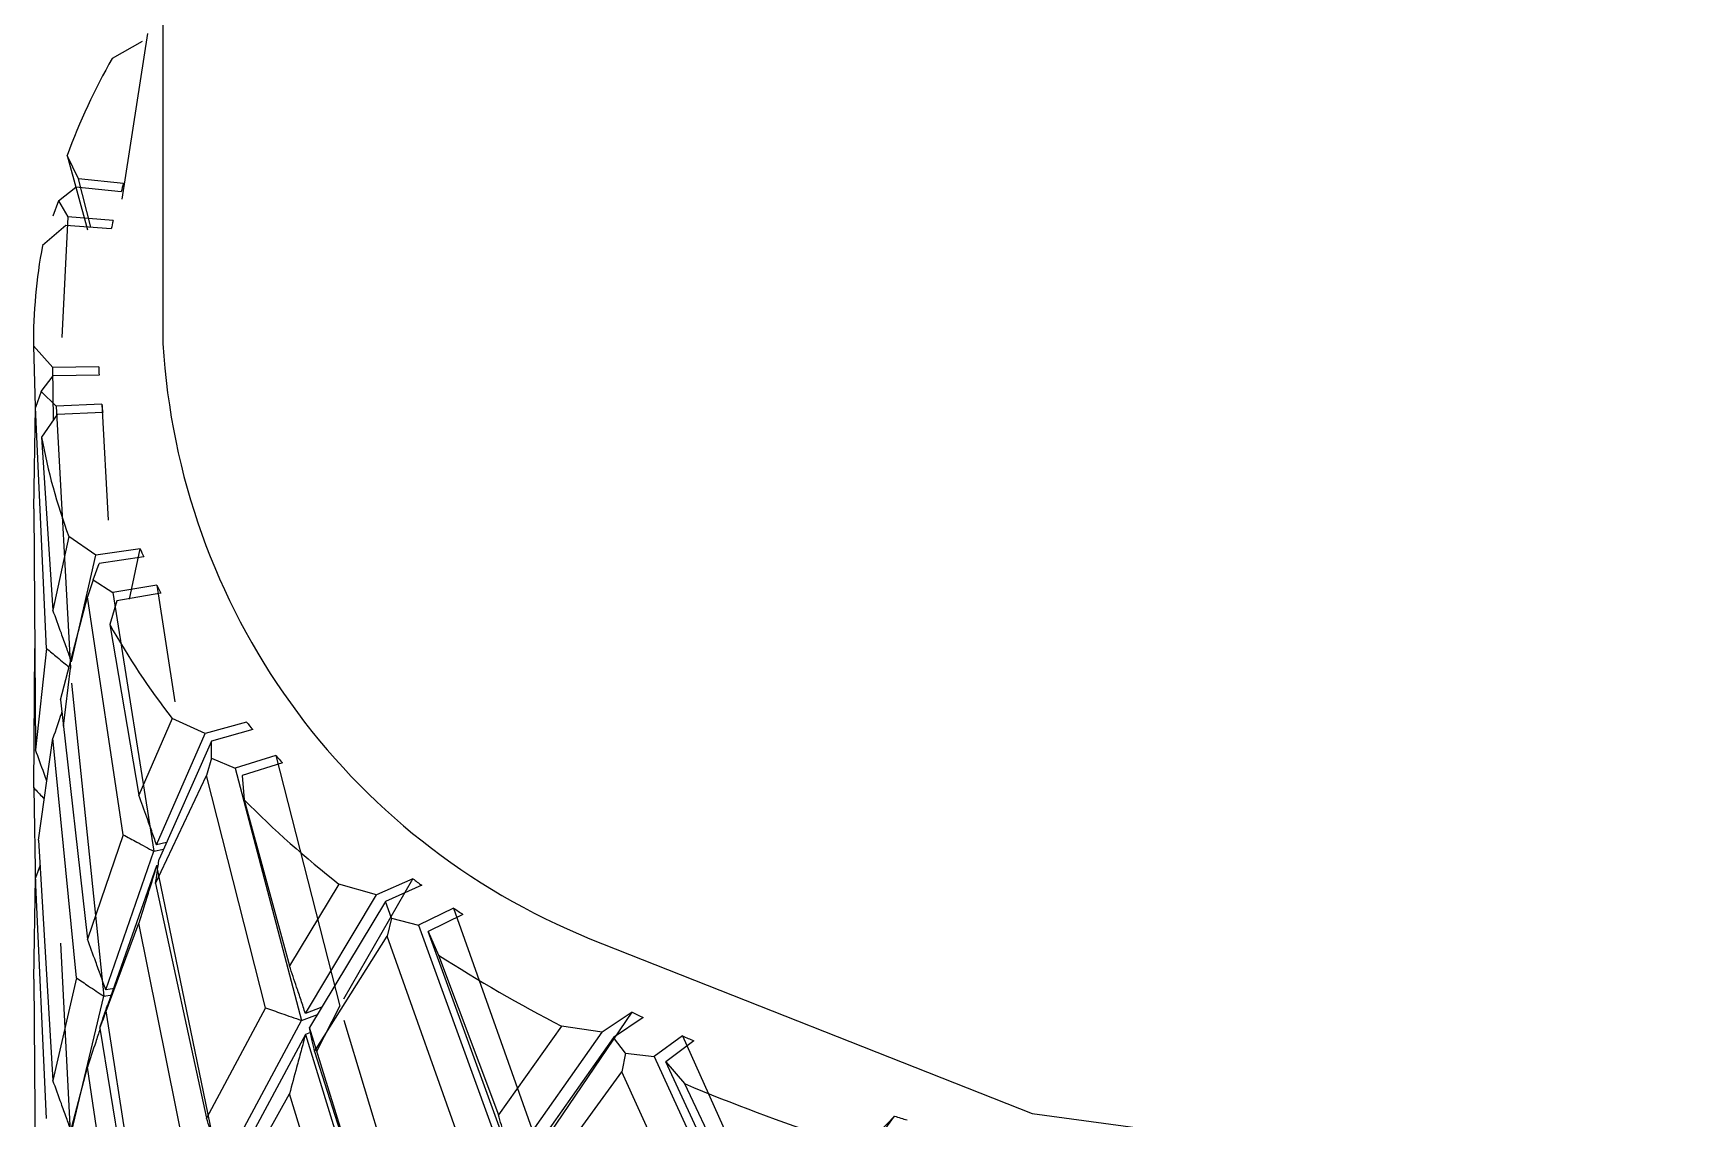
# Model space of a CAD drawing. Extents: x 0 to 16.5, y -14 to 0.
# Drawn here: x 13.3647 to 13.4934, y -5.3464 to -5.2626 of the extents above; entities that cross this region are included whole.
import ezdxf

# ---------------------------------------------------------------- set-up
doc = ezdxf.new("R2010")
doc.units = 0
doc.header["$LTSCALE"] = 0.5
doc.header["$MEASUREMENT"] = 0
doc.layers.add('Mounting', color=4, linetype='CONTINUOUS')

msp = doc.modelspace()

# ---------------------------------------------------------------- linework, layer by layer
at = {"layer": 'Mounting', "linetype": 'Continuous', "lineweight": 25, "transparency": 16777216}
for p, q in [((13.37472559771481, -5.196733789507633), (13.37472559771481, -5.286564360575412)), ((13.37352106751025, -5.262619649381975), (13.37156418584794, -5.275405760284869)), ((13.37313506095821, -5.263239267089418), (13.37081632217681, -5.264548479422047)), ((13.3682129931713, -5.273841081835869), (13.36733912059338, -5.272038146214697)), ((13.36733912121726, -5.27203814778079), (13.36889966786685, -5.277772252371506)), ((13.36667354585774, -5.275544597404107), (13.3680104868048, -5.274489080721409)), ((13.3714943877001, -5.274841960251251), (13.36801048881372, -5.274489076552641)), ((13.36916400917847, -5.277586720535879), (13.36821299351291, -5.273841083313727)), ((13.37169098042761, -5.274212884355421), (13.3682129992041, -5.273841063308325)), ((13.36667354585774, -5.275544597404107), (13.36623377573614, -5.276738912509231)), ((13.36667354585774, -5.275544597404107), (13.36737990320101, -5.276786896675404)), ((13.36737990294458, -5.276786900344959), (13.36692295743793, -5.286085971851037)), ((13.37088222977942, -5.277072633913036), (13.36737990287956, -5.276786900998417)), ((13.36722554456389, -5.277439296807444), (13.36542910849757, -5.278998137308193)), ((13.37073237866863, -5.277705982498276), (13.36722553711711, -5.277439315231504)), ((13.36623025018306, -5.288400061132634), (13.36472598145433, -5.286741384523509)), ((13.36472598170786, -5.286741386036368), (13.36489347644622, -5.292370666938652)), ((13.36976617379749, -5.288346396986299), (13.36623024940962, -5.288400042286057)), ((13.36629172006455, -5.292429525077409), (13.36623025023074, -5.288400062586874)), ((13.36533811500319, -5.290251079610996), (13.36626560520403, -5.289058199486291)), ((13.36980049638269, -5.288985316254497), (13.36626560566729, -5.28905819516757)), ((13.36533811217129, -5.290251088588079), (13.36489347944879, -5.291499040987475)), ((13.36533811375333, -5.290251078359432), (13.36647657102717, -5.29138147049153)), ((13.37000529696895, -5.291240700376676), (13.36647657144039, -5.291381473941769)), ((13.37000529696895, -5.291240700376676), (13.37048707017117, -5.300175790941012)), ((13.36476049087158, -5.299320080144753), (13.36489347904, -5.291499051666776)), ((13.36573698953048, -5.31007388229088), (13.36489347870671, -5.291499038974365)), ((13.36656060360323, -5.292038139342026), (13.36536498525771, -5.293778476320938)), ((13.36647657032382, -5.291381473352104), (13.36759071197672, -5.311610145755679)), ((13.37008687895476, -5.291878190194609), (13.36656060566947, -5.292038154514074)), ((13.36536498628265, -5.293778479036661), (13.36623379100183, -5.307130857072892)), ((13.36476048980959, -5.299320168760701), (13.36489348127835, -5.317915921869599)), ((13.36746666323632, -5.30143688754157), (13.36623378573969, -5.307130794992176)), ((13.36953558448204, -5.302878811506389), (13.36746666336423, -5.301436886036328)), ((13.36767864695887, -5.31111889303665), (13.36953558423372, -5.302878812972793)), ((13.37297490762543, -5.302402026074859), (13.36953557693618, -5.302878793164453)), ((13.37214446177789, -5.306270344958349), (13.37297490762543, -5.302402026074859)), ((13.36932975958157, -5.304796430083826), (13.36980725570641, -5.30351832552401)), ((13.37323864546165, -5.303022864877519), (13.36980725460376, -5.30351832124407)), ((13.36932975958157, -5.304796430083826), (13.36889968374427, -5.306097454409354)), ((13.36932975958157, -5.304796430083826), (13.3708505491146, -5.305765511891209)), ((13.37425145378649, -5.305204388351456), (13.37085055186753, -5.305765515915937)), ((13.37425145378649, -5.305204388351456), (13.37564933487301, -5.314190333392801)), ((13.36682879065703, -5.314052181918385), (13.36889968388123, -5.306097454745384)), ((13.37165790460345, -5.324453825385348), (13.36889968382658, -5.306097454314909)), ((13.3711693072079, -5.30639774415603), (13.37062675667644, -5.308243522170045)), ((13.37085054961816, -5.305765515530453), (13.37402450992172, -5.325734069937653)), ((13.37456090334464, -5.305818158038022), (13.37116931338908, -5.306397762735344)), ((13.37062675688355, -5.308243521877742), (13.37286202985431, -5.321407609139527)), ((13.36476049246601, -5.32083961285457), (13.36483743839575, -5.310079632683966)), ((13.36573699442791, -5.310073907367325), (13.36489348075479, -5.317915901950158)), ((13.36705729135652, -5.316089286648193), (13.36759075048698, -5.311610200022642)), ((13.36767862422459, -5.312752113433405), (13.37016634493094, -5.336914058065332)), ((13.36682879886717, -5.314052270100746), (13.3688996917634, -5.332514334694068)), ((13.37544138486863, -5.315482388363776), (13.3728620177996, -5.321407548109278)), ((13.37798453709863, -5.316644542089023), (13.37544138537239, -5.315482386820207)), ((13.38117694484588, -5.315765473183546), (13.37798452311014, -5.316644525053391)), ((13.36512575548685, -5.324862163789405), (13.36623377796139, -5.317004092206304)), ((13.36804452089896, -5.335497968539698), (13.36623377894798, -5.317004104699592)), ((13.37422773389293, -5.325225115863219), (13.37798453656517, -5.316644543602862)), ((13.38165857132415, -5.316341097885882), (13.37848064856991, -5.317237477885215)), ((13.37848065038585, -5.317237483611976), (13.37443338460348, -5.326348819000785)), ((13.37847401569876, -5.318544948905853), (13.37848065119028, -5.317237481939316)), ((13.38343512280378, -5.318353417667623), (13.38031068022763, -5.319310375264365)), ((13.38343512280378, -5.318353417667623), (13.38838131515183, -5.337673368380763)), ((13.37847401569876, -5.318544948905853), (13.37807729827102, -5.31989613205738)), ((13.37847401569876, -5.318544948905853), (13.38031067608498, -5.31931037165792)), ((13.38031067694376, -5.319310375214513), (13.38540573860237, -5.33877732741017)), ((13.38395891550368, -5.318916642542334), (13.38085023763357, -5.319890556111005)), ((13.3647604926381, -5.320839627168041), (13.36489348480736, -5.328660323755926)), ((13.37415900863888, -5.328214165808831), (13.37807729830323, -5.319896132383136)), ((13.38262966572061, -5.337809039794266), (13.37807729820737, -5.319896131961798)), ((13.38085022489441, -5.319890538679402), (13.38098445636803, -5.321761085492369)), ((13.3809844565293, -5.321761085177656), (13.3844885053996, -5.334577022858866)), ((13.37165790287245, -5.324453764358054), (13.36889968917423, -5.33251431496339)), ((13.36512575394654, -5.324862125705025), (13.36623375312563, -5.343420356125463)), ((13.37031270805272, -5.336415606684483), (13.37402456828327, -5.325734118328342)), ((13.3740245402501, -5.325734051833834), (13.37477973950484, -5.325569093665322)), ((13.37500950164388, -5.325051845720409), (13.37422771030318, -5.325225047907338)), ((13.36524191467236, -5.326807738622605), (13.36489348053448, -5.327788846767348)), ((13.37422769148231, -5.326858379747279), (13.37046163390765, -5.337550089059917)), ((13.37422769148238, -5.326858379747407), (13.37912292658398, -5.35057247129852)), ((13.37435952351405, -5.326829143783783), (13.37422772350148, -5.326858343455768)), ((13.36476049526399, -5.335609692356172), (13.36489347647217, -5.327788898599408)), ((13.36573697109315, -5.346363330565381), (13.36489347485234, -5.327788837064418)), ((13.37415902576232, -5.328214252454416), (13.37807731212919, -5.346313011014999)), ((13.38830161300248, -5.328264032719261), (13.38448848707915, -5.334576963671196)), ((13.39120784826093, -5.329095624398803), (13.38830161386007, -5.328264031093113)), ((13.38868178016597, -5.337125138112725), (13.39401381707462, -5.32785269154877)), ((13.39401381707462, -5.32785269154877), (13.39120782844116, -5.329095609413983)), ((13.39469228280672, -5.328357944589143), (13.39190671862986, -5.329616072113993)), ((13.38571536260005, -5.338237263770836), (13.39120784746564, -5.329095625993233)), ((13.39190672152436, -5.329616077555016), (13.38602713656052, -5.339329579718907)), ((13.39237123476868, -5.330895773151212), (13.39190672265342, -5.329616075765074)), ((13.39237123476868, -5.330895773151212), (13.39202521723509, -5.332292005504911)), ((13.39237123476868, -5.330895773151212), (13.39444349816529, -5.331424073607536)), ((13.39715493361664, -5.330113112648064), (13.39444350351661, -5.331424076638058)), ((13.39787017720385, -5.33060117708122), (13.39518027555922, -5.331926834824941)), ((13.39715493361664, -5.330113112648064), (13.40374992453216, -5.348732970523685)), ((13.36985087473078, -5.339388787623619), (13.37286203049836, -5.331280772308517)), ((13.37653733125939, -5.34944193522395), (13.37286204801725, -5.331280867772051)), ((13.38643077911703, -5.341187085163284), (13.39202521716117, -5.33229200583321)), ((13.39817277097287, -5.349555851701567), (13.39202521702828, -5.332292005425757)), ((13.39444349934177, -5.33142407704068), (13.4012369837121, -5.350169865233184)), ((13.39518025681885, -5.331926819302893), (13.39598540373805, -5.333740383043192)), ((13.40163938021012, -5.349586549250645), (13.39518025771172, -5.331926822179383)), ((13.36682221947209, -5.332811144837649), (13.3675907288705, -5.347899641075742)), ((13.39598540384646, -5.333740382712207), (13.40060508486632, -5.346063531657535)), ((13.36476049593897, -5.335609636875319), (13.36489348068837, -5.354205878972522)), ((13.3680445220508, -5.335497978338452), (13.36623376074798, -5.343420452818307)), ((13.37099417464463, -5.336310270958677), (13.37031263447516, -5.336415668167774)), ((13.36767862846143, -5.347408282346521), (13.37016632888385, -5.336914120171201)), ((13.37016627681883, -5.336914068368884), (13.37080598441734, -5.336817003045212)), ((13.37031269103509, -5.338048891150009), (13.37008625757584, -5.338754981915784)), ((13.37035066672561, -5.338043018270838), (13.37031269120472, -5.338048891019284)), ((13.37031269103509, -5.338048891150009), (13.37402452771452, -5.362023563153613)), ((13.38262966300362, -5.337808979036808), (13.3780773075876, -5.3463129917169)), ((13.37938071099354, -5.350049557781219), (13.38540581426451, -5.338777367670914)), ((13.38540576901462, -5.33877730562179), (13.3866381370789, -5.338320162405623)), ((13.38697388018904, -5.33776549035872), (13.38571532637406, -5.338237199443398)), ((13.38659738731484, -5.341165311734585), (13.38838123860811, -5.337673363953783)), ((13.38868188508342, -5.338758658744325), (13.39556344787272, -5.361580474178226)), ((13.40414051740935, -5.348142820404874), (13.41092449139708, -5.338135411727066)), ((13.41092449139708, -5.338135411727066), (13.40862757103383, -5.339687874112755)), ((13.41177014417489, -5.33854821112314), (13.40949868109656, -5.340113099963489)), ((13.36985086927174, -5.339388749963859), (13.37286194308557, -5.357697115753112)), ((13.38571530946654, -5.33987053345065), (13.37964088768616, -5.351159171646941)), ((13.38571530946665, -5.33987053345075), (13.3928041136996, -5.362857668336247)), ((13.3861098732766, -5.339722620759034), (13.38571533823059, -5.339870493471992)), ((13.39316206839622, -5.362297403695649), (13.38602709858262, -5.339329518984826)), ((13.4054852939582, -5.339223201416544), (13.40060501701947, -5.346063449594254)), ((13.40163947568184, -5.349586604351686), (13.40862759479628, -5.339687888096535)), ((13.4094986849431, -5.340113104995595), (13.40204374687409, -5.350635484711631)), ((13.40862759581862, -5.339687886391843), (13.40548529513216, -5.339223199667174)), ((13.41041404730333, -5.341309091216004), (13.40949868634745, -5.340113103051976)), ((13.41481126465759, -5.339969518192817), (13.41263134953993, -5.341577193159026)), ((13.41481126465759, -5.339969518192817), (13.4227668213913, -5.357706733972009)), ((13.3864308044054, -5.34118716923615), (13.39202523632667, -5.358708882463787)), ((13.41041404730333, -5.341309091216004), (13.41013384964824, -5.342743315600316)), ((13.41041404730333, -5.341309091216004), (13.41263134321384, -5.341577190836858)), ((13.41568669955523, -5.340361091426701), (13.41353313574552, -5.341980555740861)), ((13.36682875670112, -5.350341795923157), (13.36889967358263, -5.342387294656959)), ((13.37165782361739, -5.36074327033954), (13.36889966836562, -5.342387254991138)), ((13.40310776683511, -5.352403961154991), (13.4101338494714, -5.342743315943821)), ((13.41760791207664, -5.359180869059429), (13.41013384930731, -5.342743315554372)), ((13.41263134465658, -5.34157719411111), (13.42082634387291, -5.359413774836355)), ((13.41353311182299, -5.341980542806766), (13.41497398540387, -5.343657862036494)), ((13.42130399974914, -5.358777074521413), (13.41353311291376, -5.341980545562919)), ((13.41497398545463, -5.343657861695803), (13.42050739639586, -5.35536511998265)), ((13.37970583259548, -5.353030978092519), (13.38448850637841, -5.344450185929418)), ((13.38986775155075, -5.362062096431998), (13.38448853300316, -5.344450278715186)), ((13.42323047134854, -5.357064765137892), (13.43116989019895, -5.34616422950468)), ((13.43116989019895, -5.34616422950468), (13.42948242454762, -5.347958386355046))]:
    msp.add_line(p, q, dxfattribs=at)
at = {"layer": 'Mounting', "linetype": 'Continuous', "lineweight": 25, "transparency": 16777216, "flags": 128}
msp.add_lwpolyline([(13.40767608483132, -5.332475979305926), (13.44178448466672, -5.345960859696177), (13.48202995861717, -5.351423913752797), (13.52297713241777, -5.348127325753637), (13.55909586335066, -5.336516318174972), (13.58550811666253, -5.318159021929148), (13.59864677118826, -5.295534691595435), (13.5997255977148, -5.286564360575412)], dxfattribs=at)
at = {"layer": 'Mounting', "linetype": 'Continuous', "lineweight": 25, "transparency": 16777216}
for centre, radius, start, end in [((13.41366767632476, -5.288994936219879), 0.04933424549942409, 150.2954845502599, 159.8967867270551), ((13.41253890723443, -5.287323540780903), 0.04290037804404302, 162.2053129700821, 163.0855574003846), ((13.41100672468507, -5.286900544117714), 0.04131056657109967, 166.2371897430809, 167.1398756492289), ((13.4059369030462, -5.286580002718722), 0.04121123731786975, 169.3985818455466, 180.2243688983172), ((13.42755243406436, -5.283430854794432), 0.05291968912589858, 183.3946105491278, 247.9389327661719), ((13.40897780396438, -5.286560339438438), 0.03925228581762625, 182.6079730827502, 183.541945858939), ((13.40950182131782, -5.286510145691992), 0.03977880821827793, 186.8298621353489, 187.7555750391165), ((13.40858068710703, -5.286036488190561), 0.04390370349322521, 190.156659477881, 200.5348311180981), ((13.41543450157543, -5.28473125202521), 0.04598992687440212, 202.5960330052304, 203.4363995835674), ((13.41785901770819, -5.28360328039652), 0.04866443769391926, 206.3516214189304, 207.160908652176), ((13.42081571138885, -5.280082990759936), 0.05754951500401267, 209.2963566452852, 217.9600572504658), ((13.43000505825238, -5.275400182613524), 0.0633525164586302, 219.5799043807201, 220.2586924624726), ((13.43362383770042, -5.272203659158393), 0.06818142938833835, 222.599300622226, 223.2456479552261), ((13.43908882738578, -5.263749792119384), 0.08210619986069205, 224.9540721181978, 231.7892990426951), ((13.44853016167985, -5.255355011108492), 0.09070802334048526, 233.0577989177317, 233.5921326254135), ((13.45234658445032, -5.249999542533729), 0.09728464646700292, 235.4363586119561, 235.9463311240056), ((13.45838527617314, -5.236593708405422), 0.1154609043347421, 237.2862966109811, 242.7313302089892), ((13.46612238882496, -5.226130671048537), 0.1248674089381443, 243.7651148275842, 244.1969089045314), ((13.46921327190653, -5.219518083730392), 0.132167039978842, 245.6936391605824, 246.1093843749984), ((13.4740582792686, -5.203159402583026), 0.1524164388723026, 247.1916207016378, 251.716134890516), ((13.47893738779864, -5.193690399869155), 0.1597811082408128, 252.6050999310994, 252.9714466228035)]:
    msp.add_arc(centre, radius, start, end, dxfattribs=at)
for points, knots in [([(13.36762882770093, -5.310979074942992), (13.36751438781186, -5.310657065831933), (13.36726893817865, -5.309966423619358), (13.36680581861017, -5.308683039874893), (13.36645213078045, -5.307723341822054), (13.36623377264105, -5.307130847923219)], [0, 0, 0, 0, 0.2505046294595986, 0.5372800508098902, 1, 1, 1, 1]), ([(13.36573702991821, -5.310073911830699), (13.36601240096538, -5.310304036322648), (13.36645730769575, -5.310675839881299), (13.36704147660262, -5.311159086371006), (13.367349896033, -5.311412353028985), (13.36748676939064, -5.311524750155897)], [0, 0, 0, 0, 0.4746336110368857, 0.7668478228905389, 1, 1, 1, 1]), ([(13.36693194807356, -5.31497184798657), (13.36691673722307, -5.315016802142168), (13.36668735464178, -5.315694719543757), (13.36645278794381, -5.316371862599851), (13.36623377586623, -5.317004102848855)], [0, 0, 0, 0, 0.0663121428908398, 1, 1, 1, 1]), ([(13.3657651852055, -5.320327341963178), (13.36569465766556, -5.320129407279467), (13.36540788418147, -5.319324580981458), (13.36511462003667, -5.318521496724372), (13.36489347971024, -5.317915918722747)], [0, 0, 0, 0, 0.245934662160226, 1, 1, 1, 1]), ([(13.36476049171447, -5.320839614547396), (13.36499239479779, -5.321085179326701), (13.36526194374037, -5.321370607729136), (13.36553431627764, -5.321655140548017), (13.36557235648699, -5.321694879091794)], [0, 0, 0, 0, 0.8603375739371831, 0.9999999999999999, 0.9999999999999999, 0.9999999999999999, 0.9999999999999999]), ([(13.37422770970048, -5.325225176135163), (13.3741038951804, -5.324871993306829), (13.37385626613847, -5.324165627645186), (13.37340272648932, -5.322892282854653), (13.37306839828559, -5.321974326800401), (13.37286199230162, -5.321407603381573)], [0, 0, 0, 0, 0.2767379150879319, 0.5534758340931331, 1, 1, 1, 1]), ([(13.37165790605061, -5.324453840261469), (13.37201015271673, -5.324645897097469), (13.37257926451739, -5.324956196164209), (13.37336884490852, -5.325382526801945), (13.37380596088564, -5.325616925231046), (13.37402451979782, -5.32573412494088)], [0, 0, 0, 0, 0.4481630807123001, 0.7240803743193557, 1, 1, 1, 1]), ([(13.37422769148235, -5.326858379747179), (13.37410387347666, -5.32726642352678), (13.37385623746361, -5.328082511091566), (13.37340270430386, -5.329556738009572), (13.37306838602809, -5.330622754752767), (13.37286199535011, -5.331280857926657)], [0, 0, 0, 0, 0.2767522736947807, 0.5535045511952346, 1, 1, 1, 1]), ([(13.37415897259697, -5.328214230387772), (13.37419807708428, -5.327935473378773), (13.37426125674596, -5.32748509607616), (13.37435375018028, -5.326863346280589), (13.37440683297319, -5.326520345201416), (13.3744333744818, -5.326348843937055)], [0, 0, 0, 0, 0.4481630807120733, 0.7240803743190352, 1, 1, 1, 1]), ([(13.37031269241877, -5.336415659480537), (13.37018458279756, -5.336054859002729), (13.36992836355329, -5.335333258042027), (13.36945911921062, -5.33403209955982), (13.36911322071453, -5.3330936647518), (13.36889968399719, -5.332514332113448)], [0, 0, 0, 0, 0.2767567877842307, 0.5535135795017411, 1, 1, 1, 1]), ([(13.38571532583264, -5.338237327740629), (13.38560409857151, -5.33789840264167), (13.38538164404766, -5.33722055243895), (13.38497421224606, -5.335999434524325), (13.38467387258965, -5.335119977678758), (13.3844884502962, -5.33457702272149)], [0, 0, 0, 0, 0.2767379150879669, 0.5534758340931143, 1, 1, 1, 1]), ([(13.36804452192856, -5.335497969520034), (13.36836005370861, -5.335710224208498), (13.36886985627449, -5.336053162675029), (13.3695779137067, -5.336524805785388), (13.3699702003643, -5.336784304807139), (13.37016634452215, -5.336914054866426)], [0, 0, 0, 0, 0.4481508116984438, 0.724074239586419, 1, 1, 1, 1]), ([(13.3698508848443, -5.339388754041551), (13.36994025993651, -5.33911388187235), (13.3700846625384, -5.338669773167823), (13.37028925773435, -5.33805699262021), (13.37040417502131, -5.337719057389464), (13.37046163390765, -5.337550089059917)], [0, 0, 0, 0, 0.4481514002255047, 0.7240745338565074, 1, 1, 1, 1]), ([(13.38262964486406, -5.337809055847785), (13.38304338062265, -5.337954647880565), (13.38371183805666, -5.338189875497747), (13.38463774621668, -5.338512143907195), (13.38514975047639, -5.338688968319445), (13.38540575368813, -5.338777380899202)], [0, 0, 0, 0, 0.4481630807123762, 0.7240803743192636, 1, 1, 1, 1]), ([(13.36986150351552, -5.339453409828423), (13.36975388175158, -5.339785927557926), (13.36943724355738, -5.340764240954442), (13.36911343467592, -5.341741897793568), (13.36889968479442, -5.342387260059667)], [0, 0, 0, 0, 0.3398887623295383, 0.9999999999999999, 0.9999999999999999, 0.9999999999999999, 0.9999999999999999]), ([(13.3857153094666, -5.339870533450551), (13.38560407907422, -5.340292835360884), (13.38538161828797, -5.341137439187364), (13.38497419231602, -5.342663892233986), (13.38467386157829, -5.343768407042631), (13.38448845303477, -5.344450276915524)], [0, 0, 0, 0, 0.2767522736947672, 0.5535045511952342, 1, 1, 1, 1]), ([(13.38643070595794, -5.341187156366402), (13.38636853572579, -5.340909798534796), (13.38626808960047, -5.340461681830917), (13.38613458168276, -5.339842419990475), (13.38606294149792, -5.339500544610175), (13.38602712125414, -5.339329606197651)], [0, 0, 0, 0, 0.448163080712256, 0.7240803743192394, 1, 1, 1, 1]), ([(13.36762885643946, -5.347268570513378), (13.36751440051814, -5.346946520203232), (13.36726893342645, -5.34625583725655), (13.36680580682232, -5.344972462193894), (13.36645212554856, -5.344012814881296), (13.36623377810161, -5.34342037033808)], [0, 0, 0, 0, 0.2505381069088048, 0.5373147998438298, 1, 1, 1, 1]), ([(13.37938071092803, -5.350049557913593), (13.37926253776688, -5.349703697048838), (13.37902619144293, -5.349011975314411), (13.37859334270922, -5.347765538162506), (13.37827427285071, -5.346867440603418), (13.3780772985043, -5.346313009731972)], [0, 0, 0, 0, 0.2767567877840318, 0.5535135795018719, 1, 1, 1, 1]), ([(13.40163942794637, -5.349586673447448), (13.40154564910923, -5.349260184101212), (13.40135809143364, -5.348607205404079), (13.40101457420435, -5.347431640360924), (13.40076134937947, -5.346585762960359), (13.4006050146205, -5.34606353912389)], [0, 0, 0, 0, 0.2767379150879114, 0.5534758340930921, 1, 1, 1, 1])]:
    msp.add_open_spline(points, degree=3, knots=knots, dxfattribs=at)

doc.saveas('drawing.dxf')
